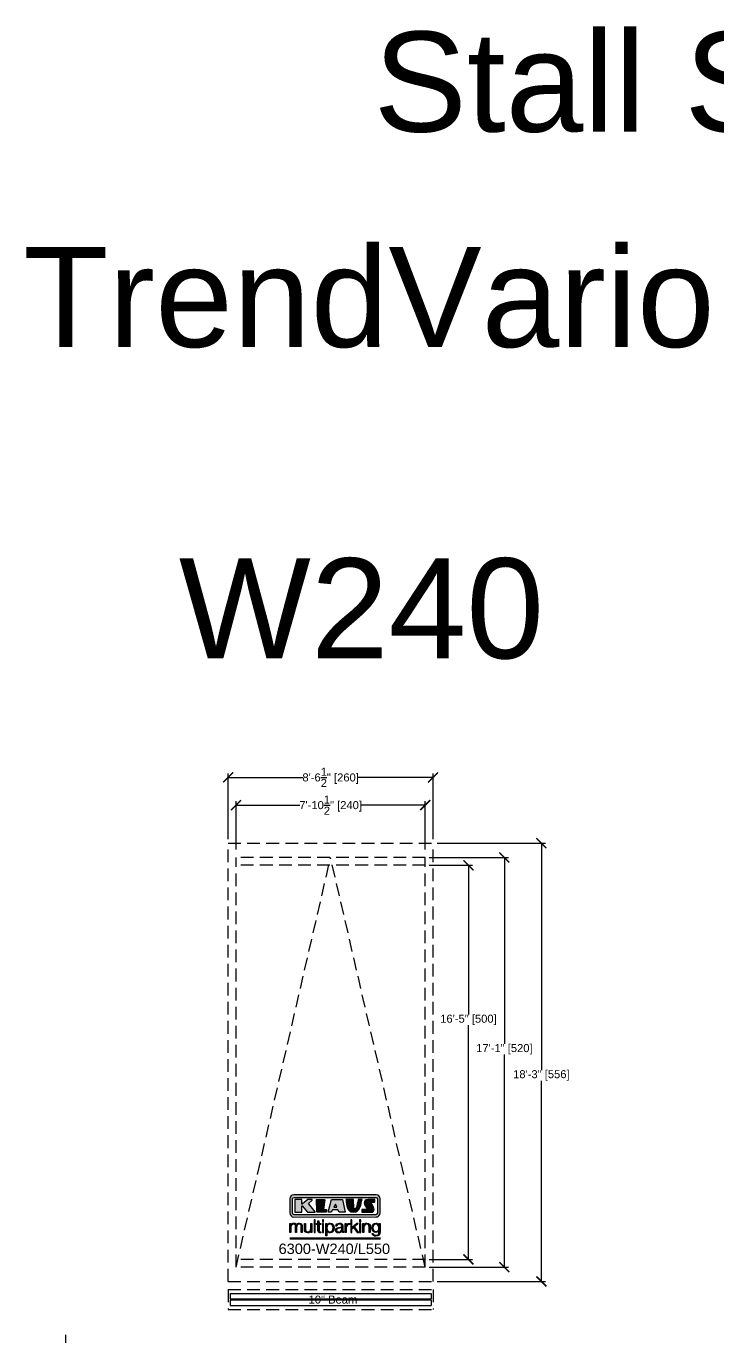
# Model space of a CAD drawing. Extents: x -210816 to 20092, y 4708 to 41486.
# Drawn here: x 16480 to 16826, y 10299 to 10957 of the extents above; entities that cross this region are included whole.
import ezdxf

# ---------------------------------------------------------------- set-up
doc = ezdxf.new("R2010")
doc.units = 0
doc.header["$MEASUREMENT"] = 0
doc.linetypes.add('DASHED', pattern=[0.2067, 0.1654, -0.0413])
doc.linetypes.add('HIDDEN', pattern=[9.525, 6.35, -3.175])
doc.layers.get('0').update_dxf_attribs({"linetype": 'CONTINUOUS'})
doc.layers.get('DEFPOINTS').update_dxf_attribs({"linetype": 'CONTINUOUS'})
for name, color, linetype in [('DIM', 6, 'CONTINUOUS'), ('KLAUS', 30, 'CONTINUOUS'), ('LOGO', 7, 'CONTINUOUS')]:
    doc.layers.add(name, color=color, linetype=linetype)
doc.styles.get("Standard").update_dxf_attribs({"font": 'arial.ttf'})
doc.dimstyles.get("Standard").update_dxf_attribs({"dimtxt": 5, "dimasz": 5, "dimexe": 2, "dimexo": 2, "dimgap": 0.09, "dimtad": 0, "dimtih": 1, "dimtoh": 1, "dimdec": 1, "dimzin": 0, "dimdsep": 46, "dimlunit": 4, "dimtxsty": 'Standard', "dimblk": 'ARCHTICK', "dimcen": -0.09, "dimadec": 0, "dimazin": 0, "dimtfac": 1, "dimtdec": 4, "dimtofl": 0, "dimtmove": 0, "dimatfit": 3, "dimldrblk": 'ARCHTICK', "dimfxl": 1, "dimtolj": 1, "dimtzin": 0, "dimarcsym": 0})

# ---------------------------------------------------------------- blocks, each defined once
blk = doc.blocks.new('_ARCHTICK')
at = {"color": 0, "linetype": 'ByBlock', "const_width": 0.15}
blk.add_lwpolyline([(-0.5, -0.5), (0.5, 0.5)], dxfattribs=at)
blk = doc.blocks.new('*D10979')
at = {"layer": 'DEFPOINTS', "color": 0}
for p in [(16679.45, 10541.68), (16679.45, 10336.93), (16719, 10336.93)]:
    blk.add_point(p, dxfattribs=at)
at = {"layer": 'DIM', "color": 0, "lineweight": -2}
for p, q in [((16681.45, 10541.68), (16721, 10541.68)), ((16719, 10541.68), (16719, 10448.48)), ((16719, 10336.93), (16719, 10443.18)), ((16681.45, 10336.93), (16721, 10336.93))]:
    blk.add_line(p, q, dxfattribs=at)
at = {"layer": 'DIM', "color": 0, "lineweight": -2, "xscale": 5, "yscale": 5, "zscale": 5}
for p, rotation in [((16719, 10541.68), 90), ((16719, 10336.93), 270)]:
    blk.add_blockref('_ARCHTICK', p, dxfattribs=dict(at, rotation=rotation))
at = {"layer": 'DIM', "color": 0, "insert": (16719, 10445.83), "char_height": 4, "attachment_point": 5}
blk.add_mtext('\\A1;17\'-1" [520]', dxfattribs=at)
blk = doc.blocks.new('*D10980')
at = {"layer": 'DEFPOINTS', "color": 0}
for p in [(16683.38, 10548.8), (16683.38, 10329.8), (16737.48, 10329.8)]:
    blk.add_point(p, dxfattribs=at)
at = {"layer": 'DIM', "color": 0, "lineweight": -2}
for p, q in [((16685.38, 10548.8), (16739.48, 10548.8)), ((16737.48, 10548.8), (16737.48, 10435.43)), ((16737.48, 10329.8), (16737.48, 10430.13)), ((16685.38, 10329.8), (16739.48, 10329.8))]:
    blk.add_line(p, q, dxfattribs=at)
at = {"layer": 'DIM', "color": 0, "lineweight": -2, "xscale": 5, "yscale": 5, "zscale": 5}
for p, rotation in [((16737.48, 10548.8), 90), ((16737.48, 10329.8), 270)]:
    blk.add_blockref('_ARCHTICK', p, dxfattribs=dict(at, rotation=rotation))
at = {"layer": 'DIM', "color": 0, "insert": (16737.48, 10432.78), "char_height": 4, "attachment_point": 5}
blk.add_mtext('\\A1;18\'-3" [556]', dxfattribs=at)
blk = doc.blocks.new('*D10981')
at = {"layer": 'DEFPOINTS', "color": 0}
for p in [(16679.45, 10537.78), (16679.45, 10340.8), (16701.05, 10340.8)]:
    blk.add_point(p, dxfattribs=at)
at = {"layer": 'DIM', "color": 0, "lineweight": -2}
for p, q in [((16681.45, 10537.78), (16703.05, 10537.78)), ((16701.05, 10537.78), (16701.05, 10463.17)), ((16701.05, 10340.8), (16701.05, 10457.86)), ((16681.45, 10340.8), (16703.05, 10340.8))]:
    blk.add_line(p, q, dxfattribs=at)
at = {"layer": 'DIM', "color": 0, "lineweight": -2, "xscale": 5, "yscale": 5, "zscale": 5}
for p, rotation in [((16701.05, 10537.78), 90), ((16701.05, 10340.8), 270)]:
    blk.add_blockref('_ARCHTICK', p, dxfattribs=dict(at, rotation=rotation))
at = {"layer": 'DIM', "color": 0, "insert": (16701.05, 10460.51), "char_height": 4, "attachment_point": 5}
blk.add_mtext('\\A1;16\'-5" [500]', dxfattribs=at)
blk = doc.blocks.new('KLAUS')
at = {"layer": 'LOGO'}
h = blk.add_hatch(color=8, dxfattribs=at)
h.dxf.hatch_style = 2
edge = h.paths.add_edge_path()
edge.add_spline(control_points=[(3.6, 29.1), (2.9, 29.1), (2.3, 28.5), (2.3, 27.8), (2.3, 27.8), (2.3, 16.1), (2.3, 16.1), (2.3, 15.4), (2.9, 14.8), (3.6, 14.8), (3.6, 14.8), (71.2, 14.8), (71.2, 14.8), (71.9, 14.8), (72.5, 15.4), (72.5, 16.1), (72.5, 16.1), (72.5, 27.8), (72.5, 27.8), (72.5, 28.5), (71.9, 29.1), (71.2, 29.1), (71.2, 29.1), (3.6, 29.1), (3.6, 29.1), (3.6, 29.1), (3.6, 29.1), (3.6, 29.1)], knot_values=[0, 0, 0, 0, 1, 1, 1, 2, 2, 2, 3, 3, 3, 4, 4, 4, 5, 5, 5, 6, 6, 6, 7, 7, 7, 8, 8, 8, 9, 9, 9, 9], degree=3, periodic=0)
edge = h.paths.add_edge_path()
edge.add_spline(control_points=[(3.4, 31.2), (3.4, 31.2), (71.5, 31.2), (71.5, 31.2), (73.3, 31.2), (74.7, 29.8), (74.7, 28), (74.7, 28), (74.7, 16.2), (74.7, 16.2), (74.7, 14.4), (73.3, 12.9), (71.5, 12.9), (71.5, 12.9), (3.4, 12.9), (3.4, 12.9), (1.6, 12.9), (0.1, 14.4), (0.1, 16.2), (0.1, 16.2), (0.1, 28), (0.1, 28), (0.1, 29.8), (1.6, 31.2), (3.4, 31.2), (3.4, 31.2), (3.4, 31.2), (3.4, 31.2)], knot_values=[0, 0, 0, 0, 1, 1, 1, 2, 2, 2, 3, 3, 3, 4, 4, 4, 5, 5, 5, 6, 6, 6, 7, 7, 7, 8, 8, 8, 9, 9, 9, 9], degree=3, periodic=0)
h = blk.add_hatch(color=8, dxfattribs=at)
h.dxf.hatch_style = 2
edge = h.paths.add_edge_path()
edge.add_spline(control_points=[(4.5, 27.3), (4.5, 27.3), (9.7, 27.3), (9.7, 27.3), (9.8, 27.3), (10, 27.2), (10, 27.1), (10, 27.1), (10, 23.7), (10, 23.7), (10, 23.7), (9.9, 23.6), (10, 23.6), (10.1, 23.5), (10.2, 23.6), (10.2, 23.6), (10.2, 23.6), (10.5, 23.7), (10.5, 23.7), (10.5, 23.7), (14.9, 27.3), (14.9, 27.3), (14.9, 27.3), (18.4, 27.3), (18.4, 27.3), (18.4, 27.3), (18.5, 27.3), (18.6, 27.2), (18.6, 27), (18.5, 26.9), (18.5, 26.9), (18.5, 26.9), (15.5, 24.1), (15.5, 24.1), (15.5, 24.1), (21.1, 17.1), (21.1, 17.1), (21.1, 17.1), (21.1, 16.9), (21.1, 16.9), (21.1, 16.8), (21, 16.8), (21, 16.8), (21, 16.8), (14.7, 16.8), (14.7, 16.8), (14.7, 16.8), (10.3, 22.2), (10.3, 22.2), (10.3, 22.2), (10.2, 22.2), (10.1, 22.2), (10, 22.2), (10, 22.1), (10, 22.1), (10, 22.1), (10, 17.1), (10, 17.1), (10, 16.9), (9.8, 16.8), (9.7, 16.8), (9.7, 16.8), (4.5, 16.8), (4.5, 16.8), (4.4, 16.8), (4.2, 16.9), (4.2, 17.1), (4.2, 17.1), (4.2, 27.1), (4.2, 27.1), (4.2, 27.2), (4.4, 27.3), (4.5, 27.3), (4.5, 27.3), (4.5, 27.3), (4.5, 27.3)], knot_values=[0, 0, 0, 0, 1, 1, 1, 2, 2, 2, 3, 3, 3, 4, 4, 4, 5, 5, 5, 6, 6, 6, 7, 7, 7, 8, 8, 8, 9, 9, 9, 10, 10, 10, 11, 11, 11, 12, 12, 12, 13, 13, 13, 14, 14, 14, 15, 15, 15, 16, 16, 16, 17, 17, 17, 18, 18, 18, 19, 19, 19, 20, 20, 20, 21, 21, 21, 22, 22, 22, 23, 23, 23, 24, 24, 24, 25, 25, 25, 25], degree=3, periodic=0)
h = blk.add_hatch(color=8, dxfattribs=at)
h.dxf.hatch_style = 2
h.paths.add_polyline_path([(22.4, 17.1), (22, 27.1), (22.2, 27.3), (28.5, 27.3), (28.9, 27), (28, 19.1), (30.3, 19.1), (30.4, 18.9), (30.1, 17), (29.5, 16.8), (22.6, 16.8)])
h = blk.add_hatch(color=8, dxfattribs=at)
h.paths.add_polyline_path([(36.5, 21), (38.9, 21), (37.9, 23.6)])
h.paths.add_polyline_path([(34.5, 27.3), (43.6, 27.3), (45.8, 16.9), (45.6, 16.8), (40.8, 16.8), (39.9, 18.9), (35.4, 18.9), (34.3, 16.8), (31.8, 16.8), (31.7, 17)])
h = blk.add_hatch(color=8, dxfattribs=at)
h.dxf.hatch_style = 2
edge = h.paths.add_edge_path()
edge.add_spline(control_points=[(52.7, 27.3), (52.7, 27.3), (52.9, 20.1), (52.9, 20.1), (53, 19.9), (53.2, 19.8), (53.4, 19.7), (53.9, 19.6), (54.4, 19.6), (54.6, 20), (55.2, 21.3), (56.3, 25.4), (56.6, 27.3), (56.6, 27.3), (59.8, 27.3), (59.8, 27.3), (58.8, 23.9), (58.6, 16.8), (52.6, 16.8), (48.7, 16.7), (48, 19.4), (47.3, 22.2), (46.9, 23.7), (46.5, 27.3), (46.5, 27.3), (46.5, 27.3), (52.7, 27.3), (52.7, 27.3), (52.7, 27.3), (52.7, 27.3), (52.7, 27.3)], knot_values=[0, 0, 0, 0, 1, 1, 1, 2, 2, 2, 3, 3, 3, 4, 4, 4, 5, 5, 5, 6, 6, 6, 7, 7, 7, 8, 8, 8, 9, 9, 9, 10, 10, 10, 10], degree=3, periodic=0)
h = blk.add_hatch(color=8, dxfattribs=at)
h.dxf.hatch_style = 2
edge = h.paths.add_edge_path()
edge.add_spline(control_points=[(64.5, 27.3), (64.5, 27.3), (70.3, 27.3), (70.3, 27.3), (70.3, 26.5), (70.3, 26), (70.3, 25.1), (70.3, 25.1), (67.3, 25.1), (67.3, 25.1), (67.2, 25), (67.2, 25.1), (67.2, 24.9), (67.2, 24.9), (69.7, 20.4), (69.7, 19.6), (69.7, 16.4), (67.2, 16.8), (65.9, 16.8), (65.9, 16.8), (59.6, 16.8), (59.6, 16.8), (59.6, 17.8), (59.6, 18.2), (59.6, 19.1), (59.6, 19.1), (63.8, 19.1), (63.8, 19.1), (63.8, 19.2), (63.8, 19.1), (63.8, 19.3), (63.8, 20.3), (61.6, 23.1), (61.6, 24.6), (61.6, 26.3), (62.8, 27.3), (64.5, 27.3), (64.5, 27.3), (64.5, 27.3), (64.5, 27.3)], knot_values=[0, 0, 0, 0, 1, 1, 1, 2, 2, 2, 3, 3, 3, 4, 4, 4, 5, 5, 5, 6, 6, 6, 7, 7, 7, 8, 8, 8, 9, 9, 9, 10, 10, 10, 11, 11, 11, 12, 12, 12, 13, 13, 13, 13], degree=3, periodic=0)
h = blk.add_hatch(color=30, dxfattribs=at)
h.dxf.hatch_style = 2
edge = h.paths.add_edge_path()
edge.add_spline(control_points=[(0, 0), (0, 0), (0.9, 0), (0.9, 0), (0.9, 0), (0.9, 4.2), (0.9, 4.2), (0.9, 5.8), (1.6, 7), (3.2, 7), (4.3, 7), (4.8, 6.1), (4.8, 5.1), (4.8, 5.1), (4.8, 0), (4.8, 0), (4.8, 0), (5.7, 0), (5.7, 0), (5.7, 0), (5.7, 4.3), (5.7, 4.3), (5.7, 5.7), (6.1, 7), (7.7, 7), (9, 7), (9.5, 6.3), (9.5, 5.1), (9.5, 5.1), (9.5, 0), (9.5, 0), (9.5, 0), (10.4, 0), (10.4, 0), (10.4, 0), (10.4, 5.1), (10.4, 5.1), (10.4, 6.9), (9.6, 7.8), (7.9, 7.8), (6.9, 7.8), (6, 7.3), (5.5, 6.3), (5.3, 7.3), (4.4, 7.8), (3.4, 7.8), (2.2, 7.8), (1.4, 7.2), (0.9, 6.3), (0.9, 6.3), (0.9, 6.3), (0.9, 6.3), (0.9, 6.3), (0.9, 7.6), (0.9, 7.6), (0.9, 7.6), (0, 7.6), (0, 7.6), (0, 7.6), (0, 0), (0, 0), (0, 0), (0, 0), (0, 0)], knot_values=[0, 0, 0, 0, 1, 1, 1, 2, 2, 2, 3, 3, 3, 4, 4, 4, 5, 5, 5, 6, 6, 6, 7, 7, 7, 8, 8, 8, 9, 9, 9, 10, 10, 10, 11, 11, 11, 12, 12, 12, 13, 13, 13, 14, 14, 14, 15, 15, 15, 16, 16, 16, 17, 17, 17, 18, 18, 18, 19, 19, 19, 20, 20, 20, 21, 21, 21, 21], degree=3, periodic=0)
h = blk.add_hatch(color=30, dxfattribs=at)
h.dxf.hatch_style = 2
edge = h.paths.add_edge_path()
edge.add_spline(control_points=[(18.3, 7.6), (18.3, 7.6), (17.4, 7.6), (17.4, 7.6), (17.4, 7.6), (17.4, 3.6), (17.4, 3.6), (17.4, 2), (16.7, 0.6), (15.1, 0.6), (13.7, 0.6), (13.1, 1.3), (13.1, 2.6), (13.1, 2.6), (13.1, 7.6), (13.1, 7.6), (13.1, 7.6), (12.2, 7.6), (12.2, 7.6), (12.2, 7.6), (12.2, 2.6), (12.2, 2.6), (12.2, 0.9), (12.9, -0.2), (14.8, -0.2), (16, -0.2), (17, 0.4), (17.4, 1.4), (17.4, 1.4), (17.5, 1.4), (17.5, 1.4), (17.5, 1.4), (17.5, 0), (17.5, 0), (17.5, 0), (18.3, 0), (18.3, 0), (18.3, 0), (18.3, 7.6), (18.3, 7.6), (18.3, 7.6), (18.3, 7.6), (18.3, 7.6)], knot_values=[0, 0, 0, 0, 1, 1, 1, 2, 2, 2, 3, 3, 3, 4, 4, 4, 5, 5, 5, 6, 6, 6, 7, 7, 7, 8, 8, 8, 9, 9, 9, 10, 10, 10, 11, 11, 11, 12, 12, 12, 13, 13, 13, 14, 14, 14, 14], degree=3, periodic=0)
h = blk.add_hatch(color=30, dxfattribs=at)
h.dxf.hatch_style = 2
h.paths.add_polyline_path([(20.1, 0), (21, 0), (21, 10.5), (20.1, 10.5)])
h = blk.add_hatch(color=30, dxfattribs=at)
h.dxf.hatch_style = 2
edge = h.paths.add_edge_path()
edge.add_spline(control_points=[(24.2, 9.8), (24.2, 9.8), (23.3, 9.8), (23.3, 9.8), (23.3, 9.8), (23.3, 7.6), (23.3, 7.6), (23.3, 7.6), (22, 7.6), (22, 7.6), (22, 7.6), (22, 6.8), (22, 6.8), (22, 6.8), (23.3, 6.8), (23.3, 6.8), (23.3, 6.8), (23.3, 1.6), (23.3, 1.6), (23.3, 0.3), (23.7, -0.1), (24.9, -0.1), (25.2, -0.1), (25.5, -0.1), (25.8, -0.1), (25.8, -0.1), (25.8, 0.7), (25.8, 0.7), (25.5, 0.7), (25.2, 0.7), (25, 0.7), (24.3, 0.7), (24.2, 1.1), (24.2, 1.7), (24.2, 1.7), (24.2, 6.8), (24.2, 6.8), (24.2, 6.8), (25.8, 6.8), (25.8, 6.8), (25.8, 6.8), (25.8, 7.6), (25.8, 7.6), (25.8, 7.6), (24.2, 7.6), (24.2, 7.6), (24.2, 7.6), (24.2, 9.8), (24.2, 9.8), (24.2, 9.8), (24.2, 9.8), (24.2, 9.8)], knot_values=[0, 0, 0, 0, 1, 1, 1, 2, 2, 2, 3, 3, 3, 4, 4, 4, 5, 5, 5, 6, 6, 6, 7, 7, 7, 8, 8, 8, 9, 9, 9, 10, 10, 10, 11, 11, 11, 12, 12, 12, 13, 13, 13, 14, 14, 14, 15, 15, 15, 16, 16, 16, 17, 17, 17, 17], degree=3, periodic=0)
h = blk.add_hatch(color=30, dxfattribs=at)
h.paths.add_polyline_path([(27.1, 0), (28, 0), (28, 7.6), (27.1, 7.6)])
h.paths.add_polyline_path([(27.1, 9), (28, 9), (28, 10.5), (27.1, 10.5)])
h = blk.add_hatch(color=30, dxfattribs=at)
edge = h.paths.add_edge_path()
edge.add_spline(control_points=[(35.8, 3.8), (35.8, 2.2), (35.1, 0.6), (33.4, 0.6), (31.4, 0.6), (30.7, 2.2), (30.7, 3.8), (30.7, 5.5), (31.3, 7), (33.4, 7), (35.1, 7), (35.8, 5.3), (35.8, 3.8), (35.8, 3.8), (35.8, 3.8), (35.8, 3.8)], knot_values=[0, 0, 0, 0, 1, 1, 1, 2, 2, 2, 3, 3, 3, 4, 4, 4, 5, 5, 5, 5], degree=3, periodic=0)
edge = h.paths.add_edge_path()
edge.add_spline(control_points=[(29.8, -2.8), (29.8, -2.8), (30.7, -2.8), (30.7, -2.8), (30.7, -2.8), (30.7, 1.4), (30.7, 1.4), (30.7, 1.4), (30.7, 1.4), (30.7, 1.4), (31.1, 0.4), (32.2, -0.2), (33.4, -0.2), (35.7, -0.2), (36.8, 1.6), (36.8, 3.8), (36.8, 5.9), (35.7, 7.8), (33.4, 7.8), (32.2, 7.8), (31.1, 7.1), (30.7, 6.1), (30.7, 6.1), (30.6, 6.1), (30.6, 6.1), (30.6, 6.1), (30.6, 7.6), (30.6, 7.6), (30.6, 7.6), (29.8, 7.6), (29.8, 7.6), (29.8, 7.6), (29.8, -2.8), (29.8, -2.8), (29.8, -2.8), (29.8, -2.8), (29.8, -2.8)], knot_values=[0, 0, 0, 0, 1, 1, 1, 2, 2, 2, 3, 3, 3, 4, 4, 4, 5, 5, 5, 6, 6, 6, 7, 7, 7, 8, 8, 8, 9, 9, 9, 10, 10, 10, 11, 11, 11, 12, 12, 12, 12], degree=3, periodic=0)
h = blk.add_hatch(color=30, dxfattribs=at)
edge = h.paths.add_edge_path()
edge.add_spline(control_points=[(43, 2.9), (43, 1.4), (41.8, 0.6), (40.4, 0.6), (39.5, 0.6), (38.7, 1.1), (38.7, 2), (38.7, 3.5), (40.7, 3.5), (42.2, 3.8), (42.5, 3.8), (42.9, 3.9), (43, 4.1), (43, 4.1), (43, 4.1), (43, 4.1), (43, 4.1), (43, 2.9), (43, 2.9), (43, 2.9), (43, 2.9), (43, 2.9)], knot_values=[0, 0, 0, 0, 1, 1, 1, 2, 2, 2, 3, 3, 3, 4, 4, 4, 5, 5, 5, 6, 6, 6, 7, 7, 7, 7], degree=3, periodic=0)
edge = h.paths.add_edge_path()
edge.add_spline(control_points=[(39, 5.2), (39.1, 6.5), (39.9, 7), (41.1, 7), (42.1, 7), (43, 6.7), (43, 5.4), (43, 4.6), (42.6, 4.5), (41.8, 4.4), (39.9, 4.2), (37.8, 4.1), (37.8, 2), (37.8, 0.5), (38.9, -0.2), (40.3, -0.2), (41.8, -0.2), (42.4, 0.3), (43.1, 1.3), (43.1, 1.3), (43.1, 1.3), (43.1, 1.3), (43.1, 0.5), (43.2, 0), (44.2, 0), (44.4, 0), (44.6, 0), (44.8, 0.1), (44.8, 0.1), (44.8, 0.8), (44.8, 0.8), (44.7, 0.8), (44.6, 0.8), (44.5, 0.8), (44.1, 0.8), (44, 1), (44, 1.3), (44, 1.3), (44, 5.3), (44, 5.3), (44, 7.4), (42.5, 7.8), (41.2, 7.8), (39.4, 7.8), (38.2, 7), (38.1, 5.2), (38.1, 5.2), (39, 5.2), (39, 5.2), (39, 5.2), (39, 5.2), (39, 5.2)], knot_values=[0, 0, 0, 0, 1, 1, 1, 2, 2, 2, 3, 3, 3, 4, 4, 4, 5, 5, 5, 6, 6, 6, 7, 7, 7, 8, 8, 8, 9, 9, 9, 10, 10, 10, 11, 11, 11, 12, 12, 12, 13, 13, 13, 14, 14, 14, 15, 15, 15, 16, 16, 16, 17, 17, 17, 17], degree=3, periodic=0)
h = blk.add_hatch(color=30, dxfattribs=at)
h.dxf.hatch_style = 2
edge = h.paths.add_edge_path()
edge.add_spline(control_points=[(45.8, 0), (45.8, 0), (46.7, 0), (46.7, 0), (46.7, 0), (46.7, 4), (46.7, 4), (46.7, 5.6), (47.9, 6.8), (49.5, 6.7), (49.5, 6.7), (49.5, 7.7), (49.5, 7.7), (48.2, 7.7), (47.1, 7), (46.7, 5.8), (46.7, 5.8), (46.6, 5.8), (46.6, 5.8), (46.6, 5.8), (46.6, 7.6), (46.6, 7.6), (46.6, 7.6), (45.8, 7.6), (45.8, 7.6), (45.8, 7.6), (45.8, 0), (45.8, 0), (45.8, 0), (45.8, 0), (45.8, 0)], knot_values=[0, 0, 0, 0, 1, 1, 1, 2, 2, 2, 3, 3, 3, 4, 4, 4, 5, 5, 5, 6, 6, 6, 7, 7, 7, 8, 8, 8, 9, 9, 9, 10, 10, 10, 10], degree=3, periodic=0)
h = blk.add_hatch(color=30, dxfattribs=at)
h.dxf.hatch_style = 2
h.paths.add_polyline_path([(50.4, 0), (51.3, 0), (51.3, 2.9), (52.8, 4.1), (55.8, 0), (57, 0), (53.5, 4.8), (56.7, 7.6), (55.5, 7.6), (51.3, 3.9), (51.3, 10.5), (50.4, 10.5)])
h = blk.add_hatch(color=30, dxfattribs=at)
h.paths.add_polyline_path([(57.7, 0), (58.7, 0), (58.7, 7.6), (57.7, 7.6)])
h.paths.add_polyline_path([(57.7, 9), (58.7, 9), (58.7, 10.5), (57.7, 10.5)])
h = blk.add_hatch(color=30, dxfattribs=at)
h.dxf.hatch_style = 2
edge = h.paths.add_edge_path()
edge.add_spline(control_points=[(60.4, 0), (60.4, 0), (61.3, 0), (61.3, 0), (61.3, 0), (61.3, 4.4), (61.3, 4.4), (61.4, 5.9), (62.2, 7), (63.7, 7), (65.2, 7), (65.6, 6), (65.6, 4.7), (65.6, 4.7), (65.6, 0), (65.6, 0), (65.6, 0), (66.5, 0), (66.5, 0), (66.5, 0), (66.5, 4.9), (66.5, 4.9), (66.5, 6.7), (65.9, 7.8), (63.8, 7.8), (62.7, 7.8), (61.7, 7.2), (61.4, 6.3), (61.4, 6.3), (61.3, 6.3), (61.3, 6.3), (61.3, 6.3), (61.3, 7.6), (61.3, 7.6), (61.3, 7.6), (60.4, 7.6), (60.4, 7.6), (60.4, 7.6), (60.4, 0), (60.4, 0), (60.4, 0), (60.4, 0), (60.4, 0)], knot_values=[0, 0, 0, 0, 1, 1, 1, 2, 2, 2, 3, 3, 3, 4, 4, 4, 5, 5, 5, 6, 6, 6, 7, 7, 7, 8, 8, 8, 9, 9, 9, 10, 10, 10, 11, 11, 11, 12, 12, 12, 13, 13, 13, 14, 14, 14, 14], degree=3, periodic=0)
h = blk.add_hatch(color=30, dxfattribs=at)
edge = h.paths.add_edge_path()
edge.add_spline(control_points=[(71.3, 0.9), (69.6, 0.9), (68.8, 2.3), (68.8, 3.9), (68.8, 5.4), (69.6, 7), (71.3, 7), (73.1, 7), (73.7, 5.3), (73.7, 3.9), (73.7, 2.3), (72.9, 0.9), (71.3, 0.9), (71.3, 0.9), (71.3, 0.9), (71.3, 0.9)], knot_values=[0, 0, 0, 0, 1, 1, 1, 2, 2, 2, 3, 3, 3, 4, 4, 4, 5, 5, 5, 5], degree=3, periodic=0)
edge = h.paths.add_edge_path()
edge.add_spline(control_points=[(74.7, 7.6), (74.7, 7.6), (73.7, 7.6), (73.7, 7.6), (73.7, 7.6), (73.7, 6.3), (73.7, 6.3), (73.7, 6.3), (73.7, 6.3), (73.7, 6.3), (73.4, 7.1), (72.4, 7.8), (71.3, 7.8), (69.1, 7.8), (67.9, 6), (67.9, 4), (67.9, 1.8), (68.9, 0.1), (71.3, 0.1), (72.4, 0.1), (73.3, 0.7), (73.7, 1.6), (73.7, 1.6), (73.7, 1.6), (73.7, 1.6), (73.7, 1.6), (73.7, 0.6), (73.7, 0.6), (73.7, -1.2), (73, -2.2), (71.3, -2.2), (70.3, -2.2), (69.3, -1.8), (69.1, -0.7), (69.1, -0.7), (68.2, -0.7), (68.2, -0.7), (68.3, -2.3), (69.8, -3), (71.3, -3), (73.8, -3), (74.7, -1.6), (74.7, 0.6), (74.7, 0.6), (74.7, 7.6), (74.7, 7.6), (74.7, 7.6), (74.7, 7.6), (74.7, 7.6)], knot_values=[0, 0, 0, 0, 1, 1, 1, 2, 2, 2, 3, 3, 3, 4, 4, 4, 5, 5, 5, 6, 6, 6, 7, 7, 7, 8, 8, 8, 9, 9, 9, 10, 10, 10, 11, 11, 11, 12, 12, 12, 13, 13, 13, 14, 14, 14, 15, 15, 15, 16, 16, 16, 16], degree=3, periodic=0)
for points in [[(22.4, 17.1), (22, 27.1), (22.2, 27.3), (28.5, 27.3), (28.9, 27), (28, 19.1), (30.3, 19.1), (30.4, 18.9), (30.1, 17), (29.5, 16.8), (22.6, 16.8), (22.4, 17.1), (22.4, 17.1)], [(34.5, 27.3), (43.6, 27.3), (45.8, 16.9), (45.6, 16.8), (40.8, 16.8), (39.9, 18.9), (35.4, 18.9), (34.3, 16.8), (31.8, 16.8), (31.7, 17), (34.5, 27.3), (34.5, 27.3)], [(36.5, 21), (38.9, 21), (37.9, 23.6), (36.5, 21), (36.5, 21)], [(20.1, 0), (21, 0), (21, 10.5), (20.1, 10.5), (20.1, 0), (20.1, 0)], [(27.1, 9), (28, 9), (28, 10.5), (27.1, 10.5), (27.1, 9), (27.1, 9)], [(27.1, 0), (28, 0), (28, 7.6), (27.1, 7.6), (27.1, 0), (27.1, 0)], [(50.4, 0), (51.3, 0), (51.3, 2.9), (52.8, 4.1), (55.8, 0), (57, 0), (53.5, 4.8), (56.7, 7.6), (55.5, 7.6), (51.3, 3.9), (51.3, 10.5), (50.4, 10.5), (50.4, 0), (50.4, 0)], [(57.7, 9), (58.7, 9), (58.7, 10.5), (57.7, 10.5), (57.7, 9), (57.7, 9)], [(57.7, 0), (58.7, 0), (58.7, 7.6), (57.7, 7.6), (57.7, 0), (57.7, 0)]]:
    blk.add_lwpolyline(points, dxfattribs=at)
for points, knots in [([(3.4, 31.2), (3.4, 31.2), (71.5, 31.2), (71.5, 31.2), (73.3, 31.2), (74.7, 29.8), (74.7, 28), (74.7, 28), (74.7, 16.2), (74.7, 16.2), (74.7, 14.4), (73.3, 12.9), (71.5, 12.9), (71.5, 12.9), (3.4, 12.9), (3.4, 12.9), (1.6, 12.9), (0.1, 14.4), (0.1, 16.2), (0.1, 16.2), (0.1, 28), (0.1, 28), (0.1, 29.8), (1.6, 31.2), (3.4, 31.2), (3.4, 31.2), (3.4, 31.2), (3.4, 31.2)], [0, 0, 0, 0, 1, 1, 1, 2, 2, 2, 3, 3, 3, 4, 4, 4, 5, 5, 5, 6, 6, 6, 7, 7, 7, 8, 8, 8, 9, 9, 9, 9]), ([(3.6, 29.1), (2.9, 29.1), (2.3, 28.5), (2.3, 27.8), (2.3, 27.8), (2.3, 16.1), (2.3, 16.1), (2.3, 15.4), (2.9, 14.8), (3.6, 14.8), (3.6, 14.8), (71.2, 14.8), (71.2, 14.8), (71.9, 14.8), (72.5, 15.4), (72.5, 16.1), (72.5, 16.1), (72.5, 27.8), (72.5, 27.8), (72.5, 28.5), (71.9, 29.1), (71.2, 29.1), (71.2, 29.1), (3.6, 29.1), (3.6, 29.1), (3.6, 29.1), (3.6, 29.1), (3.6, 29.1)], [0, 0, 0, 0, 1, 1, 1, 2, 2, 2, 3, 3, 3, 4, 4, 4, 5, 5, 5, 6, 6, 6, 7, 7, 7, 8, 8, 8, 9, 9, 9, 9]), ([(4.5, 27.3), (4.5, 27.3), (9.7, 27.3), (9.7, 27.3), (9.8, 27.3), (10, 27.2), (10, 27.1), (10, 27.1), (10, 23.7), (10, 23.7), (10, 23.7), (9.9, 23.6), (10, 23.6), (10.1, 23.5), (10.2, 23.6), (10.2, 23.6), (10.2, 23.6), (10.5, 23.7), (10.5, 23.7), (10.5, 23.7), (14.9, 27.3), (14.9, 27.3), (14.9, 27.3), (18.4, 27.3), (18.4, 27.3), (18.4, 27.3), (18.5, 27.3), (18.6, 27.2), (18.6, 27), (18.5, 26.9), (18.5, 26.9), (18.5, 26.9), (15.5, 24.1), (15.5, 24.1), (15.5, 24.1), (21.1, 17.1), (21.1, 17.1), (21.1, 17.1), (21.1, 16.9), (21.1, 16.9), (21.1, 16.8), (21, 16.8), (21, 16.8), (21, 16.8), (14.7, 16.8), (14.7, 16.8), (14.7, 16.8), (10.3, 22.2), (10.3, 22.2), (10.3, 22.2), (10.2, 22.2), (10.1, 22.2), (10, 22.2), (10, 22.1), (10, 22.1), (10, 22.1), (10, 17.1), (10, 17.1), (10, 16.9), (9.8, 16.8), (9.7, 16.8), (9.7, 16.8), (4.5, 16.8), (4.5, 16.8), (4.4, 16.8), (4.2, 16.9), (4.2, 17.1), (4.2, 17.1), (4.2, 27.1), (4.2, 27.1), (4.2, 27.2), (4.4, 27.3), (4.5, 27.3), (4.5, 27.3), (4.5, 27.3), (4.5, 27.3)], [0, 0, 0, 0, 1, 1, 1, 2, 2, 2, 3, 3, 3, 4, 4, 4, 5, 5, 5, 6, 6, 6, 7, 7, 7, 8, 8, 8, 9, 9, 9, 10, 10, 10, 11, 11, 11, 12, 12, 12, 13, 13, 13, 14, 14, 14, 15, 15, 15, 16, 16, 16, 17, 17, 17, 18, 18, 18, 19, 19, 19, 20, 20, 20, 21, 21, 21, 22, 22, 22, 23, 23, 23, 24, 24, 24, 25, 25, 25, 25]), ([(52.7, 27.3), (52.7, 27.3), (52.9, 20.1), (52.9, 20.1), (53, 19.9), (53.2, 19.8), (53.4, 19.7), (53.9, 19.6), (54.4, 19.6), (54.6, 20), (55.2, 21.3), (56.3, 25.4), (56.6, 27.3), (56.6, 27.3), (59.8, 27.3), (59.8, 27.3), (58.8, 23.9), (58.6, 16.8), (52.6, 16.8), (48.7, 16.7), (48, 19.4), (47.3, 22.2), (46.9, 23.7), (46.5, 27.3), (46.5, 27.3), (46.5, 27.3), (52.7, 27.3), (52.7, 27.3), (52.7, 27.3), (52.7, 27.3), (52.7, 27.3)], [0, 0, 0, 0, 1, 1, 1, 2, 2, 2, 3, 3, 3, 4, 4, 4, 5, 5, 5, 6, 6, 6, 7, 7, 7, 8, 8, 8, 9, 9, 9, 10, 10, 10, 10]), ([(64.5, 27.3), (64.5, 27.3), (70.3, 27.3), (70.3, 27.3), (70.3, 26.5), (70.3, 26), (70.3, 25.1), (70.3, 25.1), (67.3, 25.1), (67.3, 25.1), (67.2, 25), (67.2, 25.1), (67.2, 24.9), (67.2, 24.9), (69.7, 20.4), (69.7, 19.6), (69.7, 16.4), (67.2, 16.8), (65.9, 16.8), (65.9, 16.8), (59.6, 16.8), (59.6, 16.8), (59.6, 17.8), (59.6, 18.2), (59.6, 19.1), (59.6, 19.1), (63.8, 19.1), (63.8, 19.1), (63.8, 19.2), (63.8, 19.1), (63.8, 19.3), (63.8, 20.3), (61.6, 23.1), (61.6, 24.6), (61.6, 26.3), (62.8, 27.3), (64.5, 27.3), (64.5, 27.3), (64.5, 27.3), (64.5, 27.3)], [0, 0, 0, 0, 1, 1, 1, 2, 2, 2, 3, 3, 3, 4, 4, 4, 5, 5, 5, 6, 6, 6, 7, 7, 7, 8, 8, 8, 9, 9, 9, 10, 10, 10, 11, 11, 11, 12, 12, 12, 13, 13, 13, 13]), ([(0, 0), (0, 0), (0.9, 0), (0.9, 0), (0.9, 0), (0.9, 4.2), (0.9, 4.2), (0.9, 5.8), (1.6, 7), (3.2, 7), (4.3, 7), (4.8, 6.1), (4.8, 5.1), (4.8, 5.1), (4.8, 0), (4.8, 0), (4.8, 0), (5.7, 0), (5.7, 0), (5.7, 0), (5.7, 4.3), (5.7, 4.3), (5.7, 5.7), (6.1, 7), (7.7, 7), (9, 7), (9.5, 6.3), (9.5, 5.1), (9.5, 5.1), (9.5, 0), (9.5, 0), (9.5, 0), (10.4, 0), (10.4, 0), (10.4, 0), (10.4, 5.1), (10.4, 5.1), (10.4, 6.9), (9.6, 7.8), (7.9, 7.8), (6.9, 7.8), (6, 7.3), (5.5, 6.3), (5.3, 7.3), (4.4, 7.8), (3.4, 7.8), (2.2, 7.8), (1.4, 7.2), (0.9, 6.3), (0.9, 6.3), (0.9, 6.3), (0.9, 6.3), (0.9, 6.3), (0.9, 7.6), (0.9, 7.6), (0.9, 7.6), (0, 7.6), (0, 7.6), (0, 7.6), (0, 0), (0, 0), (0, 0), (0, 0), (0, 0)], [0, 0, 0, 0, 1, 1, 1, 2, 2, 2, 3, 3, 3, 4, 4, 4, 5, 5, 5, 6, 6, 6, 7, 7, 7, 8, 8, 8, 9, 9, 9, 10, 10, 10, 11, 11, 11, 12, 12, 12, 13, 13, 13, 14, 14, 14, 15, 15, 15, 16, 16, 16, 17, 17, 17, 18, 18, 18, 19, 19, 19, 20, 20, 20, 21, 21, 21, 21]), ([(18.3, 7.6), (18.3, 7.6), (17.4, 7.6), (17.4, 7.6), (17.4, 7.6), (17.4, 3.6), (17.4, 3.6), (17.4, 2), (16.7, 0.6), (15.1, 0.6), (13.7, 0.6), (13.1, 1.3), (13.1, 2.6), (13.1, 2.6), (13.1, 7.6), (13.1, 7.6), (13.1, 7.6), (12.2, 7.6), (12.2, 7.6), (12.2, 7.6), (12.2, 2.6), (12.2, 2.6), (12.2, 0.9), (12.9, -0.2), (14.8, -0.2), (16, -0.2), (17, 0.4), (17.4, 1.4), (17.4, 1.4), (17.5, 1.4), (17.5, 1.4), (17.5, 1.4), (17.5, 0), (17.5, 0), (17.5, 0), (18.3, 0), (18.3, 0), (18.3, 0), (18.3, 7.6), (18.3, 7.6), (18.3, 7.6), (18.3, 7.6), (18.3, 7.6)], [0, 0, 0, 0, 1, 1, 1, 2, 2, 2, 3, 3, 3, 4, 4, 4, 5, 5, 5, 6, 6, 6, 7, 7, 7, 8, 8, 8, 9, 9, 9, 10, 10, 10, 11, 11, 11, 12, 12, 12, 13, 13, 13, 14, 14, 14, 14]), ([(24.2, 9.8), (24.2, 9.8), (23.3, 9.8), (23.3, 9.8), (23.3, 9.8), (23.3, 7.6), (23.3, 7.6), (23.3, 7.6), (22, 7.6), (22, 7.6), (22, 7.6), (22, 6.8), (22, 6.8), (22, 6.8), (23.3, 6.8), (23.3, 6.8), (23.3, 6.8), (23.3, 1.6), (23.3, 1.6), (23.3, 0.3), (23.7, -0.1), (24.9, -0.1), (25.2, -0.1), (25.5, -0.1), (25.8, -0.1), (25.8, -0.1), (25.8, 0.7), (25.8, 0.7), (25.5, 0.7), (25.2, 0.7), (25, 0.7), (24.3, 0.7), (24.2, 1.1), (24.2, 1.7), (24.2, 1.7), (24.2, 6.8), (24.2, 6.8), (24.2, 6.8), (25.8, 6.8), (25.8, 6.8), (25.8, 6.8), (25.8, 7.6), (25.8, 7.6), (25.8, 7.6), (24.2, 7.6), (24.2, 7.6), (24.2, 7.6), (24.2, 9.8), (24.2, 9.8), (24.2, 9.8), (24.2, 9.8), (24.2, 9.8)], [0, 0, 0, 0, 1, 1, 1, 2, 2, 2, 3, 3, 3, 4, 4, 4, 5, 5, 5, 6, 6, 6, 7, 7, 7, 8, 8, 8, 9, 9, 9, 10, 10, 10, 11, 11, 11, 12, 12, 12, 13, 13, 13, 14, 14, 14, 15, 15, 15, 16, 16, 16, 17, 17, 17, 17]), ([(29.8, -2.8), (29.8, -2.8), (30.7, -2.8), (30.7, -2.8), (30.7, -2.8), (30.7, 1.4), (30.7, 1.4), (30.7, 1.4), (30.7, 1.4), (30.7, 1.4), (31.1, 0.4), (32.2, -0.2), (33.4, -0.2), (35.7, -0.2), (36.8, 1.6), (36.8, 3.8), (36.8, 5.9), (35.7, 7.8), (33.4, 7.8), (32.2, 7.8), (31.1, 7.1), (30.7, 6.1), (30.7, 6.1), (30.6, 6.1), (30.6, 6.1), (30.6, 6.1), (30.6, 7.6), (30.6, 7.6), (30.6, 7.6), (29.8, 7.6), (29.8, 7.6), (29.8, 7.6), (29.8, -2.8), (29.8, -2.8), (29.8, -2.8), (29.8, -2.8), (29.8, -2.8)], [0, 0, 0, 0, 1, 1, 1, 2, 2, 2, 3, 3, 3, 4, 4, 4, 5, 5, 5, 6, 6, 6, 7, 7, 7, 8, 8, 8, 9, 9, 9, 10, 10, 10, 11, 11, 11, 12, 12, 12, 12]), ([(35.8, 3.8), (35.8, 2.2), (35.1, 0.6), (33.4, 0.6), (31.4, 0.6), (30.7, 2.2), (30.7, 3.8), (30.7, 5.5), (31.3, 7), (33.4, 7), (35.1, 7), (35.8, 5.3), (35.8, 3.8), (35.8, 3.8), (35.8, 3.8), (35.8, 3.8)], [0, 0, 0, 0, 1, 1, 1, 2, 2, 2, 3, 3, 3, 4, 4, 4, 5, 5, 5, 5]), ([(39, 5.2), (39.1, 6.5), (39.9, 7), (41.1, 7), (42.1, 7), (43, 6.7), (43, 5.4), (43, 4.6), (42.6, 4.5), (41.8, 4.4), (39.9, 4.2), (37.8, 4.1), (37.8, 2), (37.8, 0.5), (38.9, -0.2), (40.3, -0.2), (41.8, -0.2), (42.4, 0.3), (43.1, 1.3), (43.1, 1.3), (43.1, 1.3), (43.1, 1.3), (43.1, 0.5), (43.2, 0), (44.2, 0), (44.4, 0), (44.6, 0), (44.8, 0.1), (44.8, 0.1), (44.8, 0.8), (44.8, 0.8), (44.7, 0.8), (44.6, 0.8), (44.5, 0.8), (44.1, 0.8), (44, 1), (44, 1.3), (44, 1.3), (44, 5.3), (44, 5.3), (44, 7.4), (42.5, 7.8), (41.2, 7.8), (39.4, 7.8), (38.2, 7), (38.1, 5.2), (38.1, 5.2), (39, 5.2), (39, 5.2), (39, 5.2), (39, 5.2), (39, 5.2)], [0, 0, 0, 0, 1, 1, 1, 2, 2, 2, 3, 3, 3, 4, 4, 4, 5, 5, 5, 6, 6, 6, 7, 7, 7, 8, 8, 8, 9, 9, 9, 10, 10, 10, 11, 11, 11, 12, 12, 12, 13, 13, 13, 14, 14, 14, 15, 15, 15, 16, 16, 16, 17, 17, 17, 17]), ([(43, 2.9), (43, 1.4), (41.8, 0.6), (40.4, 0.6), (39.5, 0.6), (38.7, 1.1), (38.7, 2), (38.7, 3.5), (40.7, 3.5), (42.2, 3.8), (42.5, 3.8), (42.9, 3.9), (43, 4.1), (43, 4.1), (43, 4.1), (43, 4.1), (43, 4.1), (43, 2.9), (43, 2.9), (43, 2.9), (43, 2.9), (43, 2.9)], [0, 0, 0, 0, 1, 1, 1, 2, 2, 2, 3, 3, 3, 4, 4, 4, 5, 5, 5, 6, 6, 6, 7, 7, 7, 7]), ([(45.8, 0), (45.8, 0), (46.7, 0), (46.7, 0), (46.7, 0), (46.7, 4), (46.7, 4), (46.7, 5.6), (47.9, 6.8), (49.5, 6.7), (49.5, 6.7), (49.5, 7.7), (49.5, 7.7), (48.2, 7.7), (47.1, 7), (46.7, 5.8), (46.7, 5.8), (46.6, 5.8), (46.6, 5.8), (46.6, 5.8), (46.6, 7.6), (46.6, 7.6), (46.6, 7.6), (45.8, 7.6), (45.8, 7.6), (45.8, 7.6), (45.8, 0), (45.8, 0), (45.8, 0), (45.8, 0), (45.8, 0)], [0, 0, 0, 0, 1, 1, 1, 2, 2, 2, 3, 3, 3, 4, 4, 4, 5, 5, 5, 6, 6, 6, 7, 7, 7, 8, 8, 8, 9, 9, 9, 10, 10, 10, 10]), ([(60.4, 0), (60.4, 0), (61.3, 0), (61.3, 0), (61.3, 0), (61.3, 4.4), (61.3, 4.4), (61.4, 5.9), (62.2, 7), (63.7, 7), (65.2, 7), (65.6, 6), (65.6, 4.7), (65.6, 4.7), (65.6, 0), (65.6, 0), (65.6, 0), (66.5, 0), (66.5, 0), (66.5, 0), (66.5, 4.9), (66.5, 4.9), (66.5, 6.7), (65.9, 7.8), (63.8, 7.8), (62.7, 7.8), (61.7, 7.2), (61.4, 6.3), (61.4, 6.3), (61.3, 6.3), (61.3, 6.3), (61.3, 6.3), (61.3, 7.6), (61.3, 7.6), (61.3, 7.6), (60.4, 7.6), (60.4, 7.6), (60.4, 7.6), (60.4, 0), (60.4, 0), (60.4, 0), (60.4, 0), (60.4, 0)], [0, 0, 0, 0, 1, 1, 1, 2, 2, 2, 3, 3, 3, 4, 4, 4, 5, 5, 5, 6, 6, 6, 7, 7, 7, 8, 8, 8, 9, 9, 9, 10, 10, 10, 11, 11, 11, 12, 12, 12, 13, 13, 13, 14, 14, 14, 14]), ([(74.7, 7.6), (74.7, 7.6), (73.7, 7.6), (73.7, 7.6), (73.7, 7.6), (73.7, 6.3), (73.7, 6.3), (73.7, 6.3), (73.7, 6.3), (73.7, 6.3), (73.4, 7.1), (72.4, 7.8), (71.3, 7.8), (69.1, 7.8), (67.9, 6), (67.9, 4), (67.9, 1.8), (68.9, 0.1), (71.3, 0.1), (72.4, 0.1), (73.3, 0.7), (73.7, 1.6), (73.7, 1.6), (73.7, 1.6), (73.7, 1.6), (73.7, 1.6), (73.7, 0.6), (73.7, 0.6), (73.7, -1.2), (73, -2.2), (71.3, -2.2), (70.3, -2.2), (69.3, -1.8), (69.1, -0.7), (69.1, -0.7), (68.2, -0.7), (68.2, -0.7), (68.3, -2.3), (69.8, -3), (71.3, -3), (73.8, -3), (74.7, -1.6), (74.7, 0.6), (74.7, 0.6), (74.7, 7.6), (74.7, 7.6), (74.7, 7.6), (74.7, 7.6), (74.7, 7.6)], [0, 0, 0, 0, 1, 1, 1, 2, 2, 2, 3, 3, 3, 4, 4, 4, 5, 5, 5, 6, 6, 6, 7, 7, 7, 8, 8, 8, 9, 9, 9, 10, 10, 10, 11, 11, 11, 12, 12, 12, 13, 13, 13, 14, 14, 14, 15, 15, 15, 16, 16, 16, 16]), ([(71.3, 0.9), (69.6, 0.9), (68.8, 2.3), (68.8, 3.9), (68.8, 5.4), (69.6, 7), (71.3, 7), (73.1, 7), (73.7, 5.3), (73.7, 3.9), (73.7, 2.3), (72.9, 0.9), (71.3, 0.9), (71.3, 0.9), (71.3, 0.9), (71.3, 0.9)], [0, 0, 0, 0, 1, 1, 1, 2, 2, 2, 3, 3, 3, 4, 4, 4, 5, 5, 5, 5])]:
    blk.add_open_spline(points, degree=3, knots=knots, dxfattribs=at)
blk = doc.blocks.new('A$C8491')
at = {"layer": 'KLAUS', "linetype": 'HIDDEN'}
for p, q in [((0, 0), (0, 219)), ((102.36, 0), (102.36, 219)), ((3.93, 7.12), (3.93, 211.88)), ((98.43, 211.88), (3.93, 211.88)), ((3.93, 7.12), (51.18, 211.88)), ((98.43, 7.12), (51.18, 211.88)), ((98.43, 7.12), (98.43, 211.88)), ((98.43, 7.12), (3.93, 7.12))]:
    blk.add_line(p, q, dxfattribs=at)
at = {"layer": 'KLAUS', "color": 4, "linetype": 'HIDDEN'}
for p, q in [((0, 219), (102.36, 219)), ((98.43, 208), (3.93, 208)), ((98.43, 11), (3.93, 11)), ((0, 0), (102.36, 0))]:
    blk.add_line(p, q, dxfattribs=at)
at = {"layer": 'KLAUS', "lineweight": 200}
blk.add_line((76.12, 21.48), (30.75, 21.48), dxfattribs=at)
at = {"layer": 'KLAUS', "linetype": 'DASHED', "xscale": 0.6042342747489289, "yscale": 0.6042342747559075, "zscale": 0.604234274745576, "rotation": 0.01107024451872799}
blk.add_blockref('KLAUS', (30.75, 24.41), dxfattribs=at)
at = {"layer": 'KLAUS', "linetype": 'DASHED'}
blk.add_text('6300-W240/L550', height=5.1969, dxfattribs=at).set_placement((25.19, 13.71))
blk = doc.blocks.new('*D12276')
at = {"layer": 'DEFPOINTS', "color": 0}
for p in [(16683.38, 10581.71), (16581.01, 10548.8), (16683.38, 10548.8)]:
    blk.add_point(p, dxfattribs=at)
at = {"layer": 'DIM', "color": 0, "lineweight": -2}
for p, q in [((16581.01, 10550.8), (16581.01, 10583.71)), ((16581.01, 10581.71), (16618.39, 10581.71)), ((16683.38, 10581.71), (16646, 10581.71)), ((16683.38, 10550.8), (16683.38, 10583.71))]:
    blk.add_line(p, q, dxfattribs=at)
at = {"layer": 'DIM', "color": 0, "lineweight": -2, "xscale": 5, "yscale": 5, "zscale": 5, "rotation": 180}
blk.add_blockref('_ARCHTICK', (16581.01, 10581.71), dxfattribs=at)
at = {"layer": 'DIM', "color": 0, "lineweight": -2, "xscale": 5, "yscale": 5, "zscale": 5}
blk.add_blockref('_ARCHTICK', (16683.38, 10581.71), dxfattribs=at)
at = {"layer": 'DIM', "color": 0, "insert": (16632.2, 10581.71), "char_height": 4, "attachment_point": 5}
blk.add_mtext('\\A1;8\'-6{\\H1.000000x;\\S1/2;}" [260]', dxfattribs=at)
blk = doc.blocks.new('*D12277')
at = {"layer": 'DEFPOINTS', "color": 0}
for p in [(16679.45, 10567.87), (16584.95, 10543.68), (16679.45, 10543.68)]:
    blk.add_point(p, dxfattribs=at)
at = {"layer": 'DIM', "color": 0, "lineweight": -2}
for p, q in [((16584.95, 10545.68), (16584.95, 10569.87)), ((16584.95, 10567.87), (16616.85, 10567.87)), ((16679.45, 10567.87), (16647.54, 10567.87)), ((16679.45, 10545.68), (16679.45, 10569.87))]:
    blk.add_line(p, q, dxfattribs=at)
at = {"layer": 'DIM', "color": 0, "lineweight": -2, "xscale": 5, "yscale": 5, "zscale": 5, "rotation": 180}
blk.add_blockref('_ARCHTICK', (16584.95, 10567.87), dxfattribs=at)
at = {"layer": 'DIM', "color": 0, "lineweight": -2, "xscale": 5, "yscale": 5, "zscale": 5}
blk.add_blockref('_ARCHTICK', (16679.45, 10567.87), dxfattribs=at)
at = {"layer": 'DIM', "color": 0, "insert": (16632.2, 10567.87), "char_height": 4, "attachment_point": 5}
blk.add_mtext('\\A1;7\'-10{\\H1.000000x;\\S1/2;}" [240]', dxfattribs=at)
blk = doc.blocks.new('A$C31544')
at = {"layer": 'KLAUS', "color": 5, "linetype": 'HIDDEN'}
for p, q in [((0, 10), (102.36, 10)), ((0, 10), (0, 0)), ((102.36, 10), (102.36, 0)), ((0, 0), (102.36, 0))]:
    blk.add_line(p, q, dxfattribs=at)
at = {"layer": 'KLAUS'}
for p, q in [((1, 8), (101.36, 8)), ((1, 8), (1, 5.25)), ((101.36, 8), (101.36, 5.25)), ((1, 5.25), (101.36, 5.25)), ((1, 4.75), (101.36, 4.75)), ((1, 4.75), (1, 2)), ((1, 2), (101.36, 2)), ((101.36, 4.75), (101.36, 2))]:
    blk.add_line(p, q, dxfattribs=at)
at = {"layer": 'DIM', "linetype": 'DASHED'}
blk.add_text('10" Beam', height=4, dxfattribs=at).set_placement((40.17, 2.93))

msp = doc.modelspace()

# ---------------------------------------------------------------- linework, layer by layer
at = {"layer": 'DIM'}
msp.add_line((16499.6999, 10303.1924), (16499.6999, 10299.1924), dxfattribs=at)

# ---------------------------------------------------------------- block references
for name, p in [('A$C8491', (16581.0141, 10329.8002)), ('A$C31544', (16581.0141, 10315.8002))]:
    msp.add_blockref(name, p, dxfattribs=at)

# ---------------------------------------------------------------- texts
at = {"layer": 'KLAUS', "linetype": 'DASHED'}
for s, p in [('Stall Sizes', (16653.6586, 10904.4597)), ('TrendVario 6100/6300', (16478.6095, 10796.836)), ('W240', (16556.3757, 10641.2468))]:
    msp.add_text(s, height=50, dxfattribs=at).set_placement(p)

# ---------------------------------------------------------------- dimensions: what is measured, and where the dimension line sits
at = {"layer": 'DIM'}
for base, p1, p2, picture, middle in [((16683.3763, 10581.7128), (16581.0141, 10548.8002), (16683.3763, 10548.8002), '*D12276', (16632.1952, 10581.7128)), ((16679.4452, 10567.87), (16584.9452, 10543.6752), (16679.4452, 10543.6752), '*D12277', (16632.1952, 10567.87))]:
    dim = msp.add_linear_dim(base=base, p1=p1, p2=p2, dimstyle='Standard', override={"dimtxt": 4}, dxfattribs=at)
    dim.commit()
    dim.dimension.update_dxf_attribs({"geometry": picture, "text_midpoint": middle})
for base, p1, p2, picture, middle in [((16737.4841, 10329.8002), (16683.3763, 10548.8002), (16683.3763, 10329.8002), '*D10980', (16737.4841, 10432.781)), ((16718.9952433215, 10336.9251514134), (16679.4452037345, 10541.6751514134), (16679.4452037345, 10336.9251514134), '*D10979', (16718.9952433215, 10445.8319863232)), ((16701.0502, 10340.8002), (16679.4452, 10537.7752), (16679.4452, 10340.8002), '*D10981', (16701.0502, 10460.5143))]:
    dim = msp.add_linear_dim(base=base, p1=p1, p2=p2, angle=90, dimstyle='Standard', override={"dimtxt": 4}, dxfattribs=at)
    dim.commit()
    dim.dimension.update_dxf_attribs({"geometry": picture, "text_midpoint": middle, "dimtype": 160})

doc.saveas('drawing.dxf')
